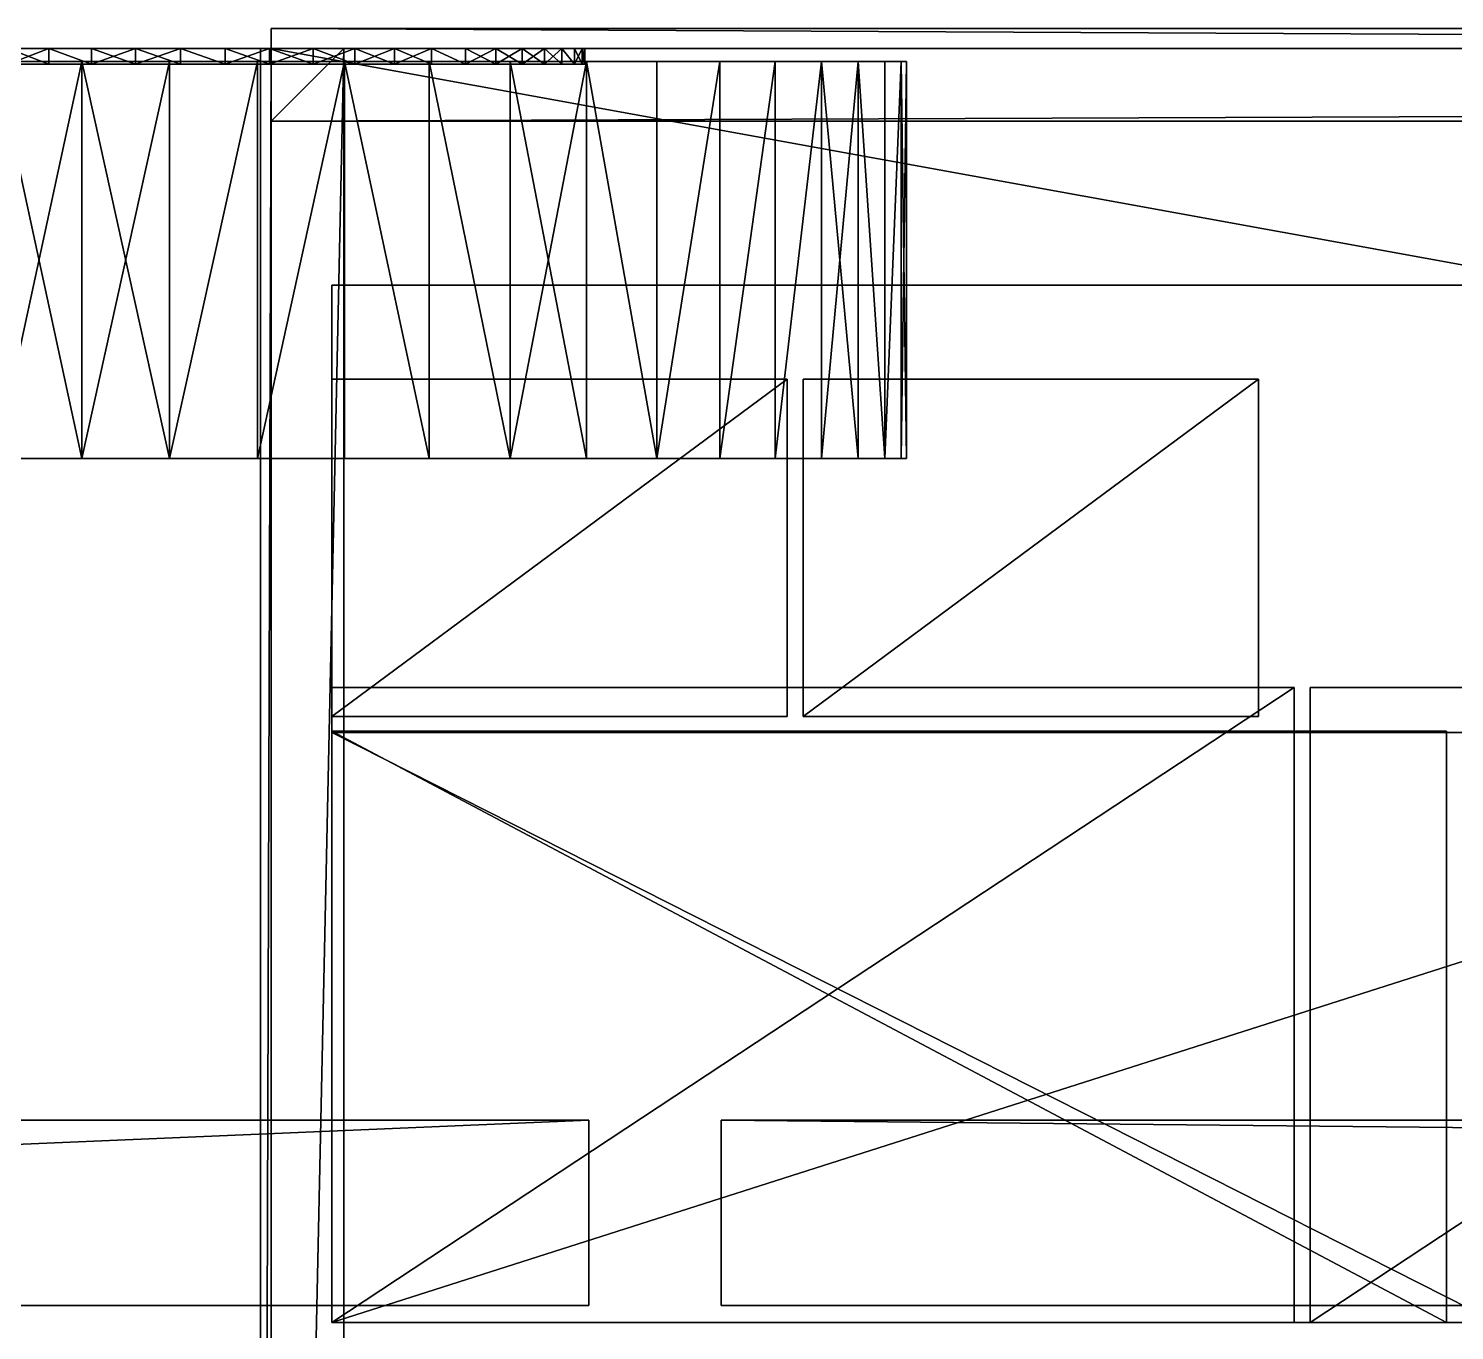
# Model space of a CAD drawing. Header units: millimetres. Extents: x -3100 to 14040, y -1280 to 1295.
# Drawn here: x -223 to 854, y 311 to 1295 of the extents above; entities that cross this region are included whole.
import ezdxf

# ---------------------------------------------------------------- set-up
doc = ezdxf.new("R2010")
doc.units = ezdxf.units.MM

msp = doc.modelspace()

# ---------------------------------------------------------------- linework, layer by layer
at = {"layer": 'CAD_75LAB'}
for points in [[(-40, 1225, 1320), (-40, 1295, 1250), (-40, 1225, 1250)], [(-40, 1225, 1320), (-40, 1295, 1320), (-40, 1295, 1250)], [(14040, 1295, 1250), (-40, 1295, 1250), (-40, 1295, 1320)], [(14040, 1295, 1320), (14040, 1295, 1250), (-40, 1295, 1320)], [(14040, 1225, 1250), (-40, 1225, 1250), (-40, 1295, 1250)], [(14040, 1295, 1250), (14040, 1225, 1250), (-40, 1295, 1250)], [(14040, 1225, 1320), (-40, 1295, 1320), (-40, 1225, 1320)], [(14040, 1295, 1320), (-40, 1295, 1320), (14040, 1225, 1320)], [(-238.6, 1268, 802.68), (-207.75, 1280, 816.76), (-238.6, 1280, 802.68)], [(-238.6, 1268, 802.68), (-207.75, 1268, 816.76), (-207.75, 1280, 816.76)], [(-207.75, 1268, 263.24), (-238.6, 1268, 277.32), (-238.6, 1280, 277.32)], [(-207.75, 1268, 263.24), (-238.6, 1280, 277.32), (-207.75, 1280, 263.24)], [(-175.5, 1280, 827.24), (-238.6, 1280, 277.32), (-238.6, 1280, 802.68)], [(-175.5, 1280, 827.24), (-238.6, 1280, 802.68), (-207.75, 1280, 816.76)], [(-175.5, 1280, 827.24), (-207.75, 1280, 263.24), (-238.6, 1280, 277.32)], [(-175.5, 1268, 827.24), (-175.5, 1280, 827.24), (-207.75, 1280, 816.76)], [(-207.75, 1268, 816.76), (-175.5, 1268, 827.24), (-207.75, 1280, 816.76)], [(-175.5, 1268, 252.76), (-207.75, 1268, 263.24), (-207.75, 1280, 263.24)], [(-175.5, 1268, 252.76), (-207.75, 1280, 263.24), (-175.5, 1280, 252.76)], [(-108.48, 1280, 243.12), (-175.5, 1280, 252.76), (-207.75, 1280, 263.24)], [(-41.02, 1280, 248.92), (-108.48, 1280, 243.12), (-207.75, 1280, 263.24)], [(23.38, 1280, 269.84), (-41.02, 1280, 248.92), (-207.75, 1280, 263.24)], [(81.36, 1280, 304.81), (23.38, 1280, 269.84), (-207.75, 1280, 263.24)], [(23.38, 1280, 810.16), (-207.75, 1280, 263.24), (-175.5, 1280, 827.24)], [(23.38, 1280, 810.16), (81.36, 1280, 304.81), (-207.75, 1280, 263.24)], [(-142.27, 1268, 833.98), (-142.27, 1280, 833.98), (-175.5, 1280, 827.24)], [(-175.5, 1268, 827.24), (-142.27, 1268, 833.98), (-175.5, 1280, 827.24)], [(-175.5, 1268, 252.76), (-175.5, 1280, 252.76), (-142.27, 1280, 246.02)], [(-142.27, 1268, 246.02), (-175.5, 1268, 252.76), (-142.27, 1280, 246.02)], [(-108.48, 1280, 243.12), (-142.27, 1280, 246.02), (-175.5, 1280, 252.76)], [(-74.58, 1280, 835.91), (-175.5, 1280, 827.24), (-142.27, 1280, 833.98)], [(-41.02, 1280, 831.08), (-175.5, 1280, 827.24), (-74.58, 1280, 835.91)], [(23.38, 1280, 810.16), (-175.5, 1280, 827.24), (-41.02, 1280, 831.08)], [(-108.48, 1268, 836.88), (-108.48, 1280, 836.88), (-142.27, 1280, 833.98)], [(-142.27, 1268, 833.98), (-108.48, 1268, 836.88), (-142.27, 1280, 833.98)], [(-142.27, 1268, 246.02), (-142.27, 1280, 246.02), (-108.48, 1280, 243.12)], [(-108.48, 1268, 243.12), (-142.27, 1268, 246.02), (-108.48, 1280, 243.12)], [(-74.58, 1280, 835.91), (-142.27, 1280, 833.98), (-108.48, 1280, 836.88)], [(-74.58, 1268, 835.91), (-74.58, 1280, 835.91), (-108.48, 1280, 836.88)], [(-108.48, 1268, 836.88), (-74.58, 1268, 835.91), (-108.48, 1280, 836.88)], [(-74.58, 1268, 244.09), (-108.48, 1268, 243.12), (-108.48, 1280, 243.12)], [(-74.58, 1268, 244.09), (-108.48, 1280, 243.12), (-74.58, 1280, 244.09)], [(-41.02, 1280, 248.92), (-74.58, 1280, 244.09), (-108.48, 1280, 243.12)], [(-74.58, 1268, 835.91), (-41.02, 1280, 831.08), (-74.58, 1280, 835.91)], [(-74.58, 1268, 835.91), (-41.02, 1268, 831.08), (-41.02, 1280, 831.08)], [(-41.02, 1268, 248.92), (-74.58, 1268, 244.09), (-74.58, 1280, 244.09)], [(-41.02, 1268, 248.92), (-74.58, 1280, 244.09), (-41.02, 1280, 248.92)], [(-48, 1280, 3940), (-48, 1280, 1250), (-48, -1280, 1250)], [(-48, -1280, 3940), (-48, 1280, 3940), (-48, -1280, 1250)], [(-40, 1280, 3940), (-40, 1280, 1250), (-48, 1280, 1250)], [(-40, 1280, 3940), (-48, 1280, 1250), (-48, 1280, 3940)], [(-40, 1280, 1250), (-48, -1280, 1250), (-48, 1280, 1250)], [(-40, 1280, 1250), (-40, -1280, 1250), (-48, -1280, 1250)], [(-40, 1280, 3940), (-48, 1280, 3940), (-48, -1280, 3940)], [(-40, 1280, 3940), (-48, -1280, 3940), (-40, -1280, 3940)], [(-41.02, 1268, 831.08), (-8.22, 1268, 822.46), (-8.22, 1280, 822.46)], [(-41.02, 1268, 831.08), (-8.22, 1280, 822.46), (-41.02, 1280, 831.08)], [(-8.22, 1268, 257.54), (-41.02, 1268, 248.92), (-41.02, 1280, 248.92)], [(-8.22, 1268, 257.54), (-41.02, 1280, 248.92), (-8.22, 1280, 257.54)], [(23.38, 1280, 269.84), (-8.22, 1280, 257.54), (-41.02, 1280, 248.92)], [(23.38, 1280, 810.16), (-41.02, 1280, 831.08), (-8.22, 1280, 822.46)], [(-40, -1280, 1250), (-40, 1280, 1160), (-40, -1280, 1160)], [(-40, -1280, 1250), (-40, 1280, 1250), (-40, 1280, 1160)], [(14040, 1280, 1160), (-40, 1280, 1160), (-40, 1280, 1250)], [(14040, 1280, 1250), (14040, 1280, 1160), (-40, 1280, 1250)], [(14040, -1280, 1160), (-40, -1280, 1160), (-40, 1280, 1160)], [(14040, 1280, 1160), (14040, -1280, 1160), (-40, 1280, 1160)], [(14040, -1280, 1250), (-40, 1280, 1250), (-40, -1280, 1250)], [(14040, 1280, 1250), (-40, 1280, 1250), (14040, -1280, 1250)], [(-40, 1280, 3940), (-40, 1280, 1250), (-40, 1225, 1250)], [(-40, 1225, 3940), (-40, 1280, 3940), (-40, 1225, 1250)], [(-40, 1280, 3940), (15, 1280, 1250), (-40, 1280, 1250)], [(15, 1280, 3940), (15, 1280, 1250), (-40, 1280, 3940)], [(15, 1280, 1250), (-40, 1225, 1250), (-40, 1280, 1250)], [(15, 1280, 1250), (15, 1225, 1250), (-40, 1225, 1250)], [(15, 1280, 3940), (-40, 1280, 3940), (-40, 1225, 3940)], [(15, 1280, 3940), (-40, 1225, 3940), (15, 1225, 3940)], [(-40, 1225, 3995), (-40, 1280, 3940), (-40, 1225, 3940)], [(-40, 1225, 3995), (-40, 1280, 3995), (-40, 1280, 3940)], [(14040, 1280, 3995), (14040, 1280, 3940), (-40, 1280, 3940)], [(14040, 1280, 3995), (-40, 1280, 3940), (-40, 1280, 3995)], [(14040, 1280, 3940), (-40, 1225, 3940), (-40, 1280, 3940)], [(14040, 1280, 3940), (14040, 1225, 3940), (-40, 1225, 3940)], [(14040, 1280, 3995), (-40, 1280, 3995), (-40, 1225, 3995)], [(14040, 1280, 3995), (-40, 1225, 3995), (14040, 1225, 3995)], [(-40, -1280, 3995), (-40, 1280, 3940), (-40, -1280, 3940)], [(-40, -1280, 3995), (-40, 1280, 3995), (-40, 1280, 3940)], [(15, 1280, 3995), (15, 1280, 3940), (-40, 1280, 3940)], [(15, 1280, 3995), (-40, 1280, 3940), (-40, 1280, 3995)], [(15, 1280, 3940), (-40, -1280, 3940), (-40, 1280, 3940)], [(15, 1280, 3940), (15, -1280, 3940), (-40, -1280, 3940)], [(15, 1280, 3995), (-40, 1280, 3995), (-40, -1280, 3995)], [(15, 1280, 3995), (-40, -1280, 3995), (15, -1280, 3995)], [(-40, 1280, 3940), (-40, -1280, 1250), (-40, 1280, 1250)], [(-40, -1280, 3940), (-40, -1280, 1250), (-40, 1280, 3940)], [(-8.22, 1268, 822.46), (23.38, 1268, 810.16), (23.38, 1280, 810.16)], [(-8.22, 1268, 822.46), (23.38, 1280, 810.16), (-8.22, 1280, 822.46)], [(23.38, 1268, 269.84), (-8.22, 1280, 257.54), (23.38, 1280, 269.84)], [(23.38, 1268, 269.84), (-8.22, 1268, 257.54), (-8.22, 1280, 257.54)], [(15, 1280, 3940), (15, 1225, 1250), (15, 1280, 1250)], [(15, 1225, 3940), (15, 1225, 1250), (15, 1280, 3940)], [(15, -1280, 3995), (15, -1280, 3940), (15, 1280, 3940)], [(15, -1280, 3995), (15, 1280, 3940), (15, 1280, 3995)], [(23.38, 1268, 810.16), (53.37, 1268, 794.34), (53.37, 1280, 794.34)], [(23.38, 1268, 810.16), (53.37, 1280, 794.34), (23.38, 1280, 810.16)], [(53.37, 1268, 285.66), (23.38, 1280, 269.84), (53.37, 1280, 285.66)], [(53.37, 1268, 285.66), (23.38, 1268, 269.84), (23.38, 1280, 269.84)], [(81.36, 1280, 304.81), (53.37, 1280, 285.66), (23.38, 1280, 269.84)], [(23.38, 1280, 810.16), (189.28, 1280, 607.27), (81.36, 1280, 304.81)], [(53.37, 1280, 794.34), (189.28, 1280, 607.27), (23.38, 1280, 810.16)], [(53.37, 1268, 794.34), (81.36, 1268, 775.19), (81.36, 1280, 775.19)], [(53.37, 1268, 794.34), (81.36, 1280, 775.19), (53.37, 1280, 794.34)], [(81.36, 1268, 304.81), (53.37, 1268, 285.66), (53.37, 1280, 285.66)], [(81.36, 1268, 304.81), (53.37, 1280, 285.66), (81.36, 1280, 304.81)], [(149.85, 1280, 700.57), (189.28, 1280, 607.27), (53.37, 1280, 794.34)], [(106.99, 1280, 752.99), (53.37, 1280, 794.34), (81.36, 1280, 775.19)], [(106.99, 1280, 752.99), (149.85, 1280, 700.57), (53.37, 1280, 794.34)], [(106.99, 1268, 752.99), (106.99, 1280, 752.99), (81.36, 1280, 775.19)], [(81.36, 1268, 775.19), (106.99, 1268, 752.99), (81.36, 1280, 775.19)], [(106.99, 1268, 327.01), (81.36, 1268, 304.81), (81.36, 1280, 304.81)], [(106.99, 1268, 327.01), (81.36, 1280, 304.81), (106.99, 1280, 327.01)], [(189.28, 1280, 472.73), (106.99, 1280, 327.01), (81.36, 1280, 304.81)], [(189.28, 1280, 607.27), (189.28, 1280, 472.73), (81.36, 1280, 304.81)], [(129.92, 1268, 728), (129.92, 1280, 728), (106.99, 1280, 752.99)], [(106.99, 1268, 752.99), (129.92, 1268, 728), (106.99, 1280, 752.99)], [(106.99, 1268, 327.01), (106.99, 1280, 327.01), (129.92, 1280, 352)], [(129.92, 1268, 352), (106.99, 1268, 327.01), (129.92, 1280, 352)], [(149.85, 1280, 379.43), (129.92, 1280, 352), (106.99, 1280, 327.01)], [(166.53, 1280, 408.96), (149.85, 1280, 379.43), (106.99, 1280, 327.01)], [(179.73, 1280, 440.19), (166.53, 1280, 408.96), (106.99, 1280, 327.01)], [(189.28, 1280, 472.73), (179.73, 1280, 440.19), (106.99, 1280, 327.01)], [(106.99, 1280, 752.99), (129.92, 1280, 728), (149.85, 1280, 700.57)], [(129.92, 1268, 728), (149.85, 1268, 700.57), (149.85, 1280, 700.57)], [(129.92, 1268, 728), (149.85, 1280, 700.57), (129.92, 1280, 728)], [(149.85, 1268, 379.43), (129.92, 1280, 352), (149.85, 1280, 379.43)], [(149.85, 1268, 379.43), (129.92, 1268, 352), (129.92, 1280, 352)], [(149.85, 1268, 700.57), (166.53, 1268, 671.04), (166.53, 1280, 671.04)], [(149.85, 1268, 700.57), (166.53, 1280, 671.04), (149.85, 1280, 700.57)], [(166.53, 1268, 408.96), (149.85, 1280, 379.43), (166.53, 1280, 408.96)], [(166.53, 1268, 408.96), (149.85, 1268, 379.43), (149.85, 1280, 379.43)], [(149.85, 1280, 700.57), (166.53, 1280, 671.04), (189.28, 1280, 607.27)], [(179.73, 1268, 639.81), (179.73, 1280, 639.81), (166.53, 1280, 671.04)], [(166.53, 1268, 671.04), (179.73, 1268, 639.81), (166.53, 1280, 671.04)], [(166.53, 1268, 408.96), (166.53, 1280, 408.96), (179.73, 1280, 440.19)], [(179.73, 1268, 440.19), (166.53, 1268, 408.96), (179.73, 1280, 440.19)], [(166.53, 1280, 671.04), (179.73, 1280, 639.81), (189.28, 1280, 607.27)], [(189.28, 1268, 607.27), (189.28, 1280, 607.27), (179.73, 1280, 639.81)], [(179.73, 1268, 639.81), (189.28, 1268, 607.27), (179.73, 1280, 639.81)], [(189.28, 1268, 472.73), (179.73, 1280, 440.19), (189.28, 1280, 472.73)], [(189.28, 1268, 472.73), (179.73, 1268, 440.19), (179.73, 1280, 440.19)], [(189.28, 1268, 607.27), (195.06, 1268, 573.86), (195.06, 1280, 573.86)], [(189.28, 1268, 607.27), (195.06, 1280, 573.86), (189.28, 1280, 607.27)], [(195.06, 1268, 506.14), (189.28, 1280, 472.73), (195.06, 1280, 506.14)], [(195.06, 1268, 506.14), (189.28, 1268, 472.73), (189.28, 1280, 472.73)], [(197, 1280, 540), (195.06, 1280, 506.14), (189.28, 1280, 472.73)], [(195.06, 1280, 573.86), (197, 1280, 540), (189.28, 1280, 472.73)], [(189.28, 1280, 607.27), (195.06, 1280, 573.86), (189.28, 1280, 472.73)], [(195.06, 1268, 573.86), (197, 1268, 540), (197, 1280, 540)], [(195.06, 1268, 573.86), (197, 1280, 540), (195.06, 1280, 573.86)], [(197, 1268, 540), (195.06, 1280, 506.14), (197, 1280, 540)], [(197, 1268, 540), (195.06, 1268, 506.14), (195.06, 1280, 506.14)], [(-50.18, 1270, 1077.7), (-630.81, 1270, 639.22), (-425.42, 1270, 970.93)], [(-50.18, 1270, 1077.7), (-475.91, 1270, 152.33), (-630.81, 1270, 639.22)], [(-50.18, 1270, 2.3), (-310.48, 1270, 42.71), (-475.91, 1270, 152.33)], [(435.91, 1270, 606.36), (-475.91, 1270, 152.33), (-50.18, 1270, 1077.7)], [(435.91, 1270, 606.36), (-50.18, 1270, 2.3), (-475.91, 1270, 152.33)], [(-50.18, 1270, 1077.7), (-425.42, 1270, 970.93), (-370, 1270, 1007.65)], [(-50.18, 1270, 1077.7), (-370, 1270, 1007.65), (-247.78, 1270, 1059.39)], [(-50.18, 1270, 2.3), (-247.78, 1270, 20.61), (-310.48, 1270, 42.71)], [(-247.78, 970, 1059.39), (-182.83, 1270, 1073.61), (-247.78, 1270, 1059.39)], [(-247.78, 970, 1059.39), (-182.83, 970, 1073.61), (-182.83, 1270, 1073.61)], [(-182.83, 970, 6.39), (-247.78, 970, 20.61), (-247.78, 1270, 20.61)], [(-182.83, 970, 6.39), (-247.78, 1270, 20.61), (-182.83, 1270, 6.39)], [(-50.18, 1270, 2.3), (-182.83, 1270, 6.39), (-247.78, 1270, 20.61)], [(-116.63, 1270, 1079.74), (-247.78, 1270, 1059.39), (-182.83, 1270, 1073.61)], [(-50.18, 1270, 1077.7), (-247.78, 1270, 1059.39), (-116.63, 1270, 1079.74)], [(-175.5, 1268, 827.24), (-238.6, 1268, 802.68), (-238.6, 1268, 277.32)], [(-175.5, 1268, 827.24), (-207.75, 1268, 816.76), (-238.6, 1268, 802.68)], [(-175.5, 1268, 827.24), (-238.6, 1268, 277.32), (-207.75, 1268, 263.24)], [(-108.48, 1268, 243.12), (-207.75, 1268, 263.24), (-175.5, 1268, 252.76)], [(-41.02, 1268, 248.92), (-207.75, 1268, 263.24), (-108.48, 1268, 243.12)], [(23.38, 1268, 269.84), (-207.75, 1268, 263.24), (-41.02, 1268, 248.92)], [(81.36, 1268, 304.81), (-207.75, 1268, 263.24), (23.38, 1268, 269.84)], [(23.38, 1268, 810.16), (-175.5, 1268, 827.24), (-207.75, 1268, 263.24)], [(23.38, 1268, 810.16), (-207.75, 1268, 263.24), (81.36, 1268, 304.81)], [(-182.83, 970, 1073.61), (-116.63, 970, 1079.74), (-116.63, 1270, 1079.74)], [(-182.83, 970, 1073.61), (-116.63, 1270, 1079.74), (-182.83, 1270, 1073.61)], [(-116.63, 970, 0.26), (-182.83, 970, 6.39), (-182.83, 1270, 6.39)], [(-116.63, 970, 0.26), (-182.83, 1270, 6.39), (-116.63, 1270, 0.26)], [(-50.18, 1270, 2.3), (-116.63, 1270, 0.26), (-182.83, 1270, 6.39)], [(-108.48, 1268, 243.12), (-175.5, 1268, 252.76), (-142.27, 1268, 246.02)], [(-74.58, 1268, 835.91), (-142.27, 1268, 833.98), (-175.5, 1268, 827.24)], [(-41.02, 1268, 831.08), (-74.58, 1268, 835.91), (-175.5, 1268, 827.24)], [(23.38, 1268, 810.16), (-41.02, 1268, 831.08), (-175.5, 1268, 827.24)], [(-74.58, 1268, 835.91), (-108.48, 1268, 836.88), (-142.27, 1268, 833.98)], [(-116.63, 970, 1079.74), (-50.18, 970, 1077.7), (-50.18, 1270, 1077.7)], [(-116.63, 970, 1079.74), (-50.18, 1270, 1077.7), (-116.63, 1270, 1079.74)], [(-116.63, 970, 0.26), (-116.63, 1270, 0.26), (-50.18, 1270, 2.3)], [(-50.18, 970, 2.3), (-116.63, 970, 0.26), (-50.18, 1270, 2.3)], [(-41.02, 1268, 248.92), (-108.48, 1268, 243.12), (-74.58, 1268, 244.09)], [(-50.18, 970, 1077.7), (15.52, 970, 1067.5), (15.52, 1270, 1067.5)], [(-50.18, 970, 1077.7), (15.52, 1270, 1067.5), (-50.18, 1270, 1077.7)], [(-50.18, 970, 2.3), (-50.18, 1270, 2.3), (15.52, 1270, 12.5)], [(15.52, 970, 12.5), (-50.18, 970, 2.3), (15.52, 1270, 12.5)], [(198.28, 1270, 89.85), (15.52, 1270, 12.5), (-50.18, 1270, 2.3)], [(435.91, 1270, 606.36), (198.28, 1270, 89.85), (-50.18, 1270, 2.3)], [(140.7, 1270, 1023.39), (-50.18, 1270, 1077.7), (15.52, 1270, 1067.5)], [(198.28, 1270, 990.15), (-50.18, 1270, 1077.7), (140.7, 1270, 1023.39)], [(299.06, 1270, 903.8), (-50.18, 1270, 1077.7), (198.28, 1270, 990.15)], [(299.06, 1270, 903.8), (435.91, 1270, 606.36), (-50.18, 1270, 1077.7)], [(23.38, 1268, 269.84), (-41.02, 1268, 248.92), (-8.22, 1268, 257.54)], [(23.38, 1268, 810.16), (-8.22, 1268, 822.46), (-41.02, 1268, 831.08)], [(79.47, 970, 1049.3), (79.47, 1270, 1049.3), (15.52, 1270, 1067.5)], [(15.52, 970, 1067.5), (79.47, 970, 1049.3), (15.52, 1270, 1067.5)], [(79.47, 970, 30.7), (15.52, 970, 12.5), (15.52, 1270, 12.5)], [(79.47, 970, 30.7), (15.52, 1270, 12.5), (79.47, 1270, 30.7)], [(198.28, 1270, 89.85), (79.47, 1270, 30.7), (15.52, 1270, 12.5)], [(140.7, 1270, 1023.39), (15.52, 1270, 1067.5), (79.47, 1270, 1049.3)], [(81.36, 1268, 304.81), (23.38, 1268, 269.84), (53.37, 1268, 285.66)], [(23.38, 1268, 810.16), (81.36, 1268, 304.81), (189.28, 1268, 607.27)], [(53.37, 1268, 794.34), (23.38, 1268, 810.16), (189.28, 1268, 607.27)], [(149.85, 1268, 700.57), (53.37, 1268, 794.34), (189.28, 1268, 607.27)], [(106.99, 1268, 752.99), (81.36, 1268, 775.19), (53.37, 1268, 794.34)], [(106.99, 1268, 752.99), (53.37, 1268, 794.34), (149.85, 1268, 700.57)], [(140.7, 970, 1023.39), (140.7, 1270, 1023.39), (79.47, 1270, 1049.3)], [(79.47, 970, 1049.3), (140.7, 970, 1023.39), (79.47, 1270, 1049.3)], [(140.7, 970, 56.61), (79.47, 970, 30.7), (79.47, 1270, 30.7)], [(140.7, 970, 56.61), (79.47, 1270, 30.7), (140.7, 1270, 56.61)], [(198.28, 1270, 89.85), (140.7, 1270, 56.61), (79.47, 1270, 30.7)], [(189.28, 1268, 472.73), (81.36, 1268, 304.81), (106.99, 1268, 327.01)], [(189.28, 1268, 607.27), (81.36, 1268, 304.81), (189.28, 1268, 472.73)], [(149.85, 1268, 379.43), (106.99, 1268, 327.01), (129.92, 1268, 352)], [(166.53, 1268, 408.96), (106.99, 1268, 327.01), (149.85, 1268, 379.43)], [(179.73, 1268, 440.19), (106.99, 1268, 327.01), (166.53, 1268, 408.96)], [(189.28, 1268, 472.73), (106.99, 1268, 327.01), (179.73, 1268, 440.19)], [(106.99, 1268, 752.99), (149.85, 1268, 700.57), (129.92, 1268, 728)], [(140.7, 970, 1023.39), (198.28, 970, 990.15), (198.28, 1270, 990.15)], [(140.7, 970, 1023.39), (198.28, 1270, 990.15), (140.7, 1270, 1023.39)], [(198.28, 970, 89.85), (140.7, 970, 56.61), (140.7, 1270, 56.61)], [(198.28, 970, 89.85), (140.7, 1270, 56.61), (198.28, 1270, 89.85)], [(149.85, 1268, 700.57), (189.28, 1268, 607.27), (166.53, 1268, 671.04)], [(166.53, 1268, 671.04), (189.28, 1268, 607.27), (179.73, 1268, 639.81)], [(197, 1268, 540), (189.28, 1268, 472.73), (195.06, 1268, 506.14)], [(195.06, 1268, 573.86), (189.28, 1268, 472.73), (197, 1268, 540)], [(189.28, 1268, 607.27), (189.28, 1268, 472.73), (195.06, 1268, 573.86)], [(251.33, 970, 950.08), (251.33, 1270, 950.08), (198.28, 1270, 990.15)], [(198.28, 970, 990.15), (251.33, 970, 950.08), (198.28, 1270, 990.15)], [(251.33, 970, 129.92), (198.28, 970, 89.85), (198.28, 1270, 89.85)], [(251.33, 970, 129.92), (198.28, 1270, 89.85), (251.33, 1270, 129.92)], [(435.91, 1270, 606.36), (251.33, 1270, 129.92), (198.28, 1270, 89.85)], [(299.06, 1270, 903.8), (198.28, 1270, 990.15), (251.33, 1270, 950.08)], [(251.33, 970, 950.08), (299.06, 970, 903.8), (299.06, 1270, 903.8)], [(251.33, 970, 950.08), (299.06, 1270, 903.8), (251.33, 1270, 950.08)], [(251.33, 970, 129.92), (251.33, 1270, 129.92), (299.06, 1270, 176.2)], [(299.06, 970, 176.2), (251.33, 970, 129.92), (299.06, 1270, 176.2)], [(340.75, 1270, 228), (299.06, 1270, 176.2), (251.33, 1270, 129.92)], [(435.91, 1270, 606.36), (340.75, 1270, 228), (251.33, 1270, 129.92)], [(299.06, 970, 903.8), (340.75, 970, 852), (340.75, 1270, 852)], [(299.06, 970, 903.8), (340.75, 1270, 852), (299.06, 1270, 903.8)], [(299.06, 970, 176.2), (299.06, 1270, 176.2), (340.75, 1270, 228)], [(340.75, 970, 228), (299.06, 970, 176.2), (340.75, 1270, 228)], [(299.06, 1270, 903.8), (403.54, 1270, 735.07), (435.91, 1270, 606.36)], [(299.06, 1270, 903.8), (340.75, 1270, 852), (403.54, 1270, 735.07)], [(340.75, 970, 852), (375.75, 970, 795.47), (375.75, 1270, 795.47)], [(340.75, 970, 852), (375.75, 1270, 795.47), (340.75, 1270, 852)], [(340.75, 970, 228), (340.75, 1270, 228), (375.75, 1270, 284.53)], [(375.75, 970, 284.53), (340.75, 970, 228), (375.75, 1270, 284.53)], [(435.91, 1270, 606.36), (375.75, 1270, 284.53), (340.75, 1270, 228)], [(340.75, 1270, 852), (375.75, 1270, 795.47), (403.54, 1270, 735.07)], [(375.75, 970, 795.47), (403.54, 970, 735.07), (403.54, 1270, 735.07)], [(375.75, 970, 795.47), (403.54, 1270, 735.07), (375.75, 1270, 795.47)], [(403.54, 970, 344.93), (375.75, 970, 284.53), (375.75, 1270, 284.53)], [(403.54, 970, 344.93), (375.75, 1270, 284.53), (403.54, 1270, 344.93)], [(423.69, 1270, 408.29), (403.54, 1270, 344.93), (375.75, 1270, 284.53)], [(440, 1270, 540), (423.69, 1270, 408.29), (375.75, 1270, 284.53)], [(435.91, 1270, 606.36), (440, 1270, 540), (375.75, 1270, 284.53)], [(423.69, 970, 671.71), (423.69, 1270, 671.71), (403.54, 1270, 735.07)], [(403.54, 970, 735.07), (423.69, 970, 671.71), (403.54, 1270, 735.07)], [(423.69, 970, 408.29), (403.54, 1270, 344.93), (423.69, 1270, 408.29)], [(423.69, 970, 408.29), (403.54, 970, 344.93), (403.54, 1270, 344.93)], [(403.54, 1270, 735.07), (423.69, 1270, 671.71), (435.91, 1270, 606.36)], [(423.69, 970, 671.71), (435.91, 970, 606.36), (435.91, 1270, 606.36)], [(423.69, 970, 671.71), (435.91, 1270, 606.36), (423.69, 1270, 671.71)], [(423.69, 970, 408.29), (423.69, 1270, 408.29), (435.91, 1270, 473.64)], [(435.91, 970, 473.64), (423.69, 970, 408.29), (435.91, 1270, 473.64)], [(440, 1270, 540), (435.91, 1270, 473.64), (423.69, 1270, 408.29)], [(440, 970, 540), (440, 1270, 540), (435.91, 1270, 606.36)], [(435.91, 970, 606.36), (440, 970, 540), (435.91, 1270, 606.36)], [(435.91, 970, 473.64), (435.91, 1270, 473.64), (440, 1270, 540)], [(440, 970, 540), (435.91, 970, 473.64), (440, 1270, 540)], [(-40, 1225, 3940), (-40, 1225, 1250), (15, 1225, 1250)], [(15, 1225, 3940), (-40, 1225, 3940), (15, 1225, 1250)], [(14040, 1225, 3995), (-40, 1225, 3940), (14040, 1225, 3940)], [(14040, 1225, 3995), (-40, 1225, 3995), (-40, 1225, 3940)], [(14040, 1225, 1250), (-40, 1225, 1320), (-40, 1225, 1250)], [(14040, 1225, 1320), (-40, 1225, 1320), (14040, 1225, 1250)], [(6, 317, 1253), (6, 1101, 1367), (6, 1101, 1253)], [(6, 317, 1367), (6, 1101, 1367), (6, 317, 1253)], [(2460, 1101, 1253), (6, 1101, 1253), (6, 1101, 1367)], [(2460, 1101, 1367), (2460, 1101, 1253), (6, 1101, 1367)], [(2460, 1101, 1253), (6, 317, 1253), (6, 1101, 1253)], [(2460, 1101, 1253), (2460, 317, 1253), (6, 317, 1253)], [(2460, 1101, 1367), (6, 1101, 1367), (6, 317, 1367)], [(2460, 1101, 1367), (6, 317, 1367), (2460, 317, 1367)], [(6, 317, 1373), (6, 1101, 1487), (6, 1101, 1373)], [(6, 317, 1487), (6, 1101, 1487), (6, 317, 1373)], [(2460, 1101, 1373), (6, 1101, 1373), (6, 1101, 1487)], [(2460, 1101, 1487), (2460, 1101, 1373), (6, 1101, 1487)], [(2460, 1101, 1373), (6, 317, 1373), (6, 1101, 1373)], [(2460, 1101, 1373), (2460, 317, 1373), (6, 317, 1373)], [(2460, 1101, 1487), (6, 1101, 1487), (6, 317, 1487)], [(2460, 1101, 1487), (6, 317, 1487), (2460, 317, 1487)], [(6, 317, 1493), (6, 1101, 1607), (6, 1101, 1493)], [(6, 317, 1607), (6, 1101, 1607), (6, 317, 1493)], [(2460, 1101, 1493), (6, 1101, 1493), (6, 1101, 1607)], [(2460, 1101, 1607), (2460, 1101, 1493), (6, 1101, 1607)], [(2460, 1101, 1493), (6, 317, 1493), (6, 1101, 1493)], [(2460, 1101, 1493), (2460, 317, 1493), (6, 317, 1493)], [(2460, 1101, 1607), (6, 1101, 1607), (6, 317, 1607)], [(2460, 1101, 1607), (6, 317, 1607), (2460, 317, 1607)], [(6, 317, 1613), (6, 1101, 1727), (6, 1101, 1613)], [(6, 317, 1727), (6, 1101, 1727), (6, 317, 1613)], [(2460, 1101, 1613), (6, 1101, 1613), (6, 1101, 1727)], [(2460, 1101, 1727), (2460, 1101, 1613), (6, 1101, 1727)], [(2460, 1101, 1613), (6, 317, 1613), (6, 1101, 1613)], [(2460, 1101, 1613), (2460, 317, 1613), (6, 317, 1613)], [(2460, 1101, 1727), (6, 1101, 1727), (6, 317, 1727)], [(2460, 1101, 1727), (6, 317, 1727), (2460, 317, 1727)], [(6, 317, 1733), (6, 1101, 1847), (6, 1101, 1733)], [(6, 317, 1847), (6, 1101, 1847), (6, 317, 1733)], [(2460, 1101, 1733), (6, 1101, 1733), (6, 1101, 1847)], [(2460, 1101, 1847), (2460, 1101, 1733), (6, 1101, 1847)], [(2460, 1101, 1733), (6, 317, 1733), (6, 1101, 1733)], [(2460, 1101, 1733), (2460, 317, 1733), (6, 317, 1733)], [(2460, 1101, 1847), (6, 1101, 1847), (6, 317, 1847)], [(2460, 1101, 1847), (6, 317, 1847), (2460, 317, 1847)], [(6, 775, 2145), (6, 1030, 1853), (6, 775, 1853)], [(6, 775, 2145), (6, 1030, 2145), (6, 1030, 1853)], [(350, 1030, 2145), (350, 1030, 1853), (6, 1030, 1853)], [(350, 1030, 2145), (6, 1030, 1853), (6, 1030, 2145)], [(350, 1030, 1853), (6, 775, 1853), (6, 1030, 1853)], [(350, 1030, 1853), (350, 775, 1853), (6, 775, 1853)], [(350, 1030, 2145), (6, 1030, 2145), (6, 775, 2145)], [(350, 1030, 2145), (6, 775, 2145), (350, 775, 2145)], [(6, 775, 2443), (6, 1030, 2151), (6, 775, 2151)], [(6, 775, 2443), (6, 1030, 2443), (6, 1030, 2151)], [(350, 1030, 2443), (350, 1030, 2151), (6, 1030, 2151)], [(350, 1030, 2443), (6, 1030, 2151), (6, 1030, 2443)], [(350, 1030, 2151), (6, 775, 2151), (6, 1030, 2151)], [(350, 1030, 2151), (350, 775, 2151), (6, 775, 2151)], [(350, 1030, 2443), (6, 1030, 2443), (6, 775, 2443)], [(350, 1030, 2443), (6, 775, 2443), (350, 775, 2443)], [(6, 775, 2741), (6, 1030, 2449), (6, 775, 2449)], [(6, 775, 2741), (6, 1030, 2741), (6, 1030, 2449)], [(350, 1030, 2741), (350, 1030, 2449), (6, 1030, 2449)], [(350, 1030, 2741), (6, 1030, 2449), (6, 1030, 2741)], [(350, 1030, 2449), (6, 775, 2449), (6, 1030, 2449)], [(350, 1030, 2449), (350, 775, 2449), (6, 775, 2449)], [(350, 1030, 2741), (6, 1030, 2741), (6, 775, 2741)], [(350, 1030, 2741), (6, 775, 2741), (350, 775, 2741)], [(6, 775, 3039), (6, 1030, 2747), (6, 775, 2747)], [(6, 775, 3039), (6, 1030, 3039), (6, 1030, 2747)], [(350, 1030, 3039), (350, 1030, 2747), (6, 1030, 2747)], [(350, 1030, 3039), (6, 1030, 2747), (6, 1030, 3039)], [(350, 1030, 2747), (6, 775, 2747), (6, 1030, 2747)], [(350, 1030, 2747), (350, 775, 2747), (6, 775, 2747)], [(350, 1030, 3039), (6, 1030, 3039), (6, 775, 3039)], [(350, 1030, 3039), (6, 775, 3039), (350, 775, 3039)], [(350, 775, 2145), (350, 775, 1853), (350, 1030, 1853)], [(350, 775, 2145), (350, 1030, 1853), (350, 1030, 2145)], [(350, 775, 2443), (350, 775, 2151), (350, 1030, 2151)], [(350, 775, 2443), (350, 1030, 2151), (350, 1030, 2443)], [(350, 775, 2741), (350, 775, 2449), (350, 1030, 2449)], [(350, 775, 2741), (350, 1030, 2449), (350, 1030, 2741)], [(350, 775, 3039), (350, 775, 2747), (350, 1030, 2747)], [(350, 775, 3039), (350, 1030, 2747), (350, 1030, 3039)], [(362, 775, 2145), (362, 1030, 1853), (362, 775, 1853)], [(362, 775, 2145), (362, 1030, 2145), (362, 1030, 1853)], [(706, 1030, 2145), (706, 1030, 1853), (362, 1030, 1853)], [(706, 1030, 2145), (362, 1030, 1853), (362, 1030, 2145)], [(706, 1030, 1853), (362, 775, 1853), (362, 1030, 1853)], [(706, 1030, 1853), (706, 775, 1853), (362, 775, 1853)], [(706, 1030, 2145), (362, 1030, 2145), (362, 775, 2145)], [(706, 1030, 2145), (362, 775, 2145), (706, 775, 2145)], [(706, 775, 2145), (706, 775, 1853), (706, 1030, 1853)], [(706, 775, 2145), (706, 1030, 1853), (706, 1030, 2145)], [(-50.18, 970, 1077.7), (-425.42, 970, 970.93), (-630.81, 970, 639.22)], [(-50.18, 970, 1077.7), (-630.81, 970, 639.22), (-475.91, 970, 152.33)], [(-50.18, 970, 2.3), (-475.91, 970, 152.33), (-310.48, 970, 42.71)], [(435.91, 970, 606.36), (-50.18, 970, 1077.7), (-475.91, 970, 152.33)], [(435.91, 970, 606.36), (-475.91, 970, 152.33), (-50.18, 970, 2.3)], [(-50.18, 970, 1077.7), (-370, 970, 1007.65), (-425.42, 970, 970.93)], [(-50.18, 970, 1077.7), (-247.78, 970, 1059.39), (-370, 970, 1007.65)], [(-50.18, 970, 2.3), (-310.48, 970, 42.71), (-247.78, 970, 20.61)], [(-50.18, 970, 2.3), (-247.78, 970, 20.61), (-182.83, 970, 6.39)], [(-116.63, 970, 1079.74), (-182.83, 970, 1073.61), (-247.78, 970, 1059.39)], [(-50.18, 970, 1077.7), (-116.63, 970, 1079.74), (-247.78, 970, 1059.39)], [(-50.18, 970, 2.3), (-182.83, 970, 6.39), (-116.63, 970, 0.26)], [(198.28, 970, 89.85), (-50.18, 970, 2.3), (15.52, 970, 12.5)], [(435.91, 970, 606.36), (-50.18, 970, 2.3), (198.28, 970, 89.85)], [(140.7, 970, 1023.39), (15.52, 970, 1067.5), (-50.18, 970, 1077.7)], [(198.28, 970, 990.15), (140.7, 970, 1023.39), (-50.18, 970, 1077.7)], [(299.06, 970, 903.8), (198.28, 970, 990.15), (-50.18, 970, 1077.7)], [(299.06, 970, 903.8), (-50.18, 970, 1077.7), (435.91, 970, 606.36)], [(198.28, 970, 89.85), (15.52, 970, 12.5), (79.47, 970, 30.7)], [(140.7, 970, 1023.39), (79.47, 970, 1049.3), (15.52, 970, 1067.5)], [(198.28, 970, 89.85), (79.47, 970, 30.7), (140.7, 970, 56.61)], [(435.91, 970, 606.36), (198.28, 970, 89.85), (251.33, 970, 129.92)], [(299.06, 970, 903.8), (251.33, 970, 950.08), (198.28, 970, 990.15)], [(340.75, 970, 228), (251.33, 970, 129.92), (299.06, 970, 176.2)], [(435.91, 970, 606.36), (251.33, 970, 129.92), (340.75, 970, 228)], [(299.06, 970, 903.8), (435.91, 970, 606.36), (403.54, 970, 735.07)], [(299.06, 970, 903.8), (403.54, 970, 735.07), (340.75, 970, 852)], [(435.91, 970, 606.36), (340.75, 970, 228), (375.75, 970, 284.53)], [(340.75, 970, 852), (403.54, 970, 735.07), (375.75, 970, 795.47)], [(423.69, 970, 408.29), (375.75, 970, 284.53), (403.54, 970, 344.93)], [(440, 970, 540), (375.75, 970, 284.53), (423.69, 970, 408.29)], [(435.91, 970, 606.36), (375.75, 970, 284.53), (440, 970, 540)], [(403.54, 970, 735.07), (435.91, 970, 606.36), (423.69, 970, 671.71)], [(440, 970, 540), (423.69, 970, 408.29), (435.91, 970, 473.64)], [(6, 317, 3873), (6, 797, 3759), (6, 317, 3759)], [(6, 317, 3873), (6, 797, 3873), (6, 797, 3759)], [(733, 797, 3759), (6, 797, 3759), (6, 797, 3873)], [(733, 797, 3873), (733, 797, 3759), (6, 797, 3873)], [(733, 797, 3759), (6, 317, 3759), (6, 797, 3759)], [(733, 797, 3759), (733, 317, 3759), (6, 317, 3759)], [(733, 797, 3873), (6, 797, 3873), (6, 317, 3873)], [(733, 797, 3873), (6, 317, 3873), (733, 317, 3873)], [(733, 317, 3873), (733, 317, 3759), (733, 797, 3759)], [(733, 317, 3873), (733, 797, 3759), (733, 797, 3873)], [(745, 317, 3873), (745, 797, 3759), (745, 317, 3759)], [(745, 317, 3873), (745, 797, 3873), (745, 797, 3759)], [(1472, 797, 3759), (745, 797, 3759), (745, 797, 3873)], [(1472, 797, 3873), (1472, 797, 3759), (745, 797, 3873)], [(1472, 797, 3759), (745, 317, 3759), (745, 797, 3759)], [(1472, 797, 3759), (1472, 317, 3759), (745, 317, 3759)], [(1472, 797, 3873), (745, 797, 3873), (745, 317, 3873)], [(1472, 797, 3873), (745, 317, 3873), (1472, 317, 3873)], [(350, 775, 2145), (6, 775, 1853), (350, 775, 1853)], [(350, 775, 2145), (6, 775, 2145), (6, 775, 1853)], [(350, 775, 2443), (6, 775, 2151), (350, 775, 2151)], [(350, 775, 2443), (6, 775, 2443), (6, 775, 2151)], [(350, 775, 2741), (6, 775, 2449), (350, 775, 2449)], [(350, 775, 2741), (6, 775, 2741), (6, 775, 2449)], [(350, 775, 3039), (6, 775, 2747), (350, 775, 2747)], [(350, 775, 3039), (6, 775, 3039), (6, 775, 2747)], [(706, 775, 2145), (362, 775, 1853), (706, 775, 1853)], [(706, 775, 2145), (362, 775, 2145), (362, 775, 1853)], [(6, 317, 3417), (6, 764, 3087), (6, 317, 3087)], [(6, 317, 3417), (6, 764, 3417), (6, 764, 3087)], [(848, 764, 3417), (848, 764, 3087), (6, 764, 3087)], [(848, 764, 3417), (6, 764, 3087), (6, 764, 3417)], [(848, 317, 3087), (6, 317, 3087), (6, 764, 3087)], [(848, 764, 3087), (848, 317, 3087), (6, 764, 3087)], [(848, 317, 3417), (6, 764, 3417), (6, 317, 3417)], [(848, 764, 3417), (6, 764, 3417), (848, 317, 3417)], [(6, 317, 3753), (6, 764, 3423), (6, 317, 3423)], [(6, 317, 3753), (6, 764, 3753), (6, 764, 3423)], [(848, 764, 3753), (848, 764, 3423), (6, 764, 3423)], [(848, 764, 3753), (6, 764, 3423), (6, 764, 3753)], [(848, 317, 3423), (6, 317, 3423), (6, 764, 3423)], [(848, 764, 3423), (848, 317, 3423), (6, 764, 3423)], [(848, 317, 3753), (6, 764, 3753), (6, 317, 3753)], [(848, 764, 3753), (6, 764, 3753), (848, 317, 3753)], [(6, 763, 3081), (6, 763, 1853), (6, 317, 1853)], [(6, 317, 3081), (6, 763, 3081), (6, 317, 1853)], [(6, 763, 3081), (886, 763, 1853), (6, 763, 1853)], [(886, 763, 3081), (886, 763, 1853), (6, 763, 3081)], [(886, 317, 1853), (6, 317, 1853), (6, 763, 1853)], [(886, 763, 1853), (886, 317, 1853), (6, 763, 1853)], [(886, 317, 3081), (6, 763, 3081), (6, 317, 3081)], [(886, 763, 3081), (6, 763, 3081), (886, 317, 3081)], [(848, 317, 3417), (848, 317, 3087), (848, 764, 3087)], [(848, 317, 3417), (848, 764, 3087), (848, 764, 3417)], [(848, 317, 3753), (848, 317, 3423), (848, 764, 3423)], [(848, 317, 3753), (848, 764, 3423), (848, 764, 3753)], [(200, 470, 700), (-3100, 470, 700), (-3100, 470, 1000)], [(200, 470, 1000), (200, 470, 700), (-3100, 470, 1000)], [(200, 470, 700), (-3100, 330, 700), (-3100, 470, 700)], [(200, 470, 700), (200, 330, 700), (-3100, 330, 700)], [(200, 470, 1000), (-3100, 470, 1000), (-3100, 330, 1000)], [(200, 470, 1000), (-3100, 330, 1000), (200, 330, 1000)], [(200, 330, 1000), (200, 330, 700), (200, 470, 700)], [(200, 330, 1000), (200, 470, 700), (200, 470, 1000)], [(300, 470, 1160), (300, 470, 910), (300, 330, 910)], [(300, 330, 1160), (300, 470, 1160), (300, 330, 910)], [(13960, 470, 1160), (13960, 470, 910), (300, 470, 910)], [(13960, 470, 1160), (300, 470, 910), (300, 470, 1160)], [(13960, 330, 910), (300, 330, 910), (300, 470, 910)], [(13960, 470, 910), (13960, 330, 910), (300, 470, 910)], [(13960, 330, 1160), (300, 470, 1160), (300, 330, 1160)], [(13960, 470, 1160), (300, 470, 1160), (13960, 330, 1160)], [(200, 330, 700), (-3100, 330, 1000), (-3100, 330, 700)], [(200, 330, 1000), (-3100, 330, 1000), (200, 330, 700)], [(13960, 330, 1160), (300, 330, 910), (13960, 330, 910)], [(13960, 330, 1160), (300, 330, 1160), (300, 330, 910)], [(2460, 317, 1253), (6, 317, 1367), (6, 317, 1253)], [(2460, 317, 1367), (6, 317, 1367), (2460, 317, 1253)], [(2460, 317, 1373), (6, 317, 1487), (6, 317, 1373)], [(2460, 317, 1487), (6, 317, 1487), (2460, 317, 1373)], [(2460, 317, 1493), (6, 317, 1607), (6, 317, 1493)], [(2460, 317, 1607), (6, 317, 1607), (2460, 317, 1493)], [(2460, 317, 1613), (6, 317, 1727), (6, 317, 1613)], [(2460, 317, 1727), (6, 317, 1727), (2460, 317, 1613)], [(2460, 317, 1733), (6, 317, 1847), (6, 317, 1733)], [(2460, 317, 1847), (6, 317, 1847), (2460, 317, 1733)], [(6, 317, 3081), (6, 317, 1853), (886, 317, 1853)], [(886, 317, 3081), (6, 317, 3081), (886, 317, 1853)], [(848, 317, 3417), (6, 317, 3087), (848, 317, 3087)], [(848, 317, 3417), (6, 317, 3417), (6, 317, 3087)], [(848, 317, 3753), (6, 317, 3423), (848, 317, 3423)], [(848, 317, 3753), (6, 317, 3753), (6, 317, 3423)], [(733, 317, 3759), (6, 317, 3873), (6, 317, 3759)], [(733, 317, 3873), (6, 317, 3873), (733, 317, 3759)], [(1472, 317, 3759), (745, 317, 3873), (745, 317, 3759)], [(1472, 317, 3873), (745, 317, 3873), (1472, 317, 3759)]]:
    msp.add_3dface(points, dxfattribs=at)

doc.saveas('drawing.dxf')
